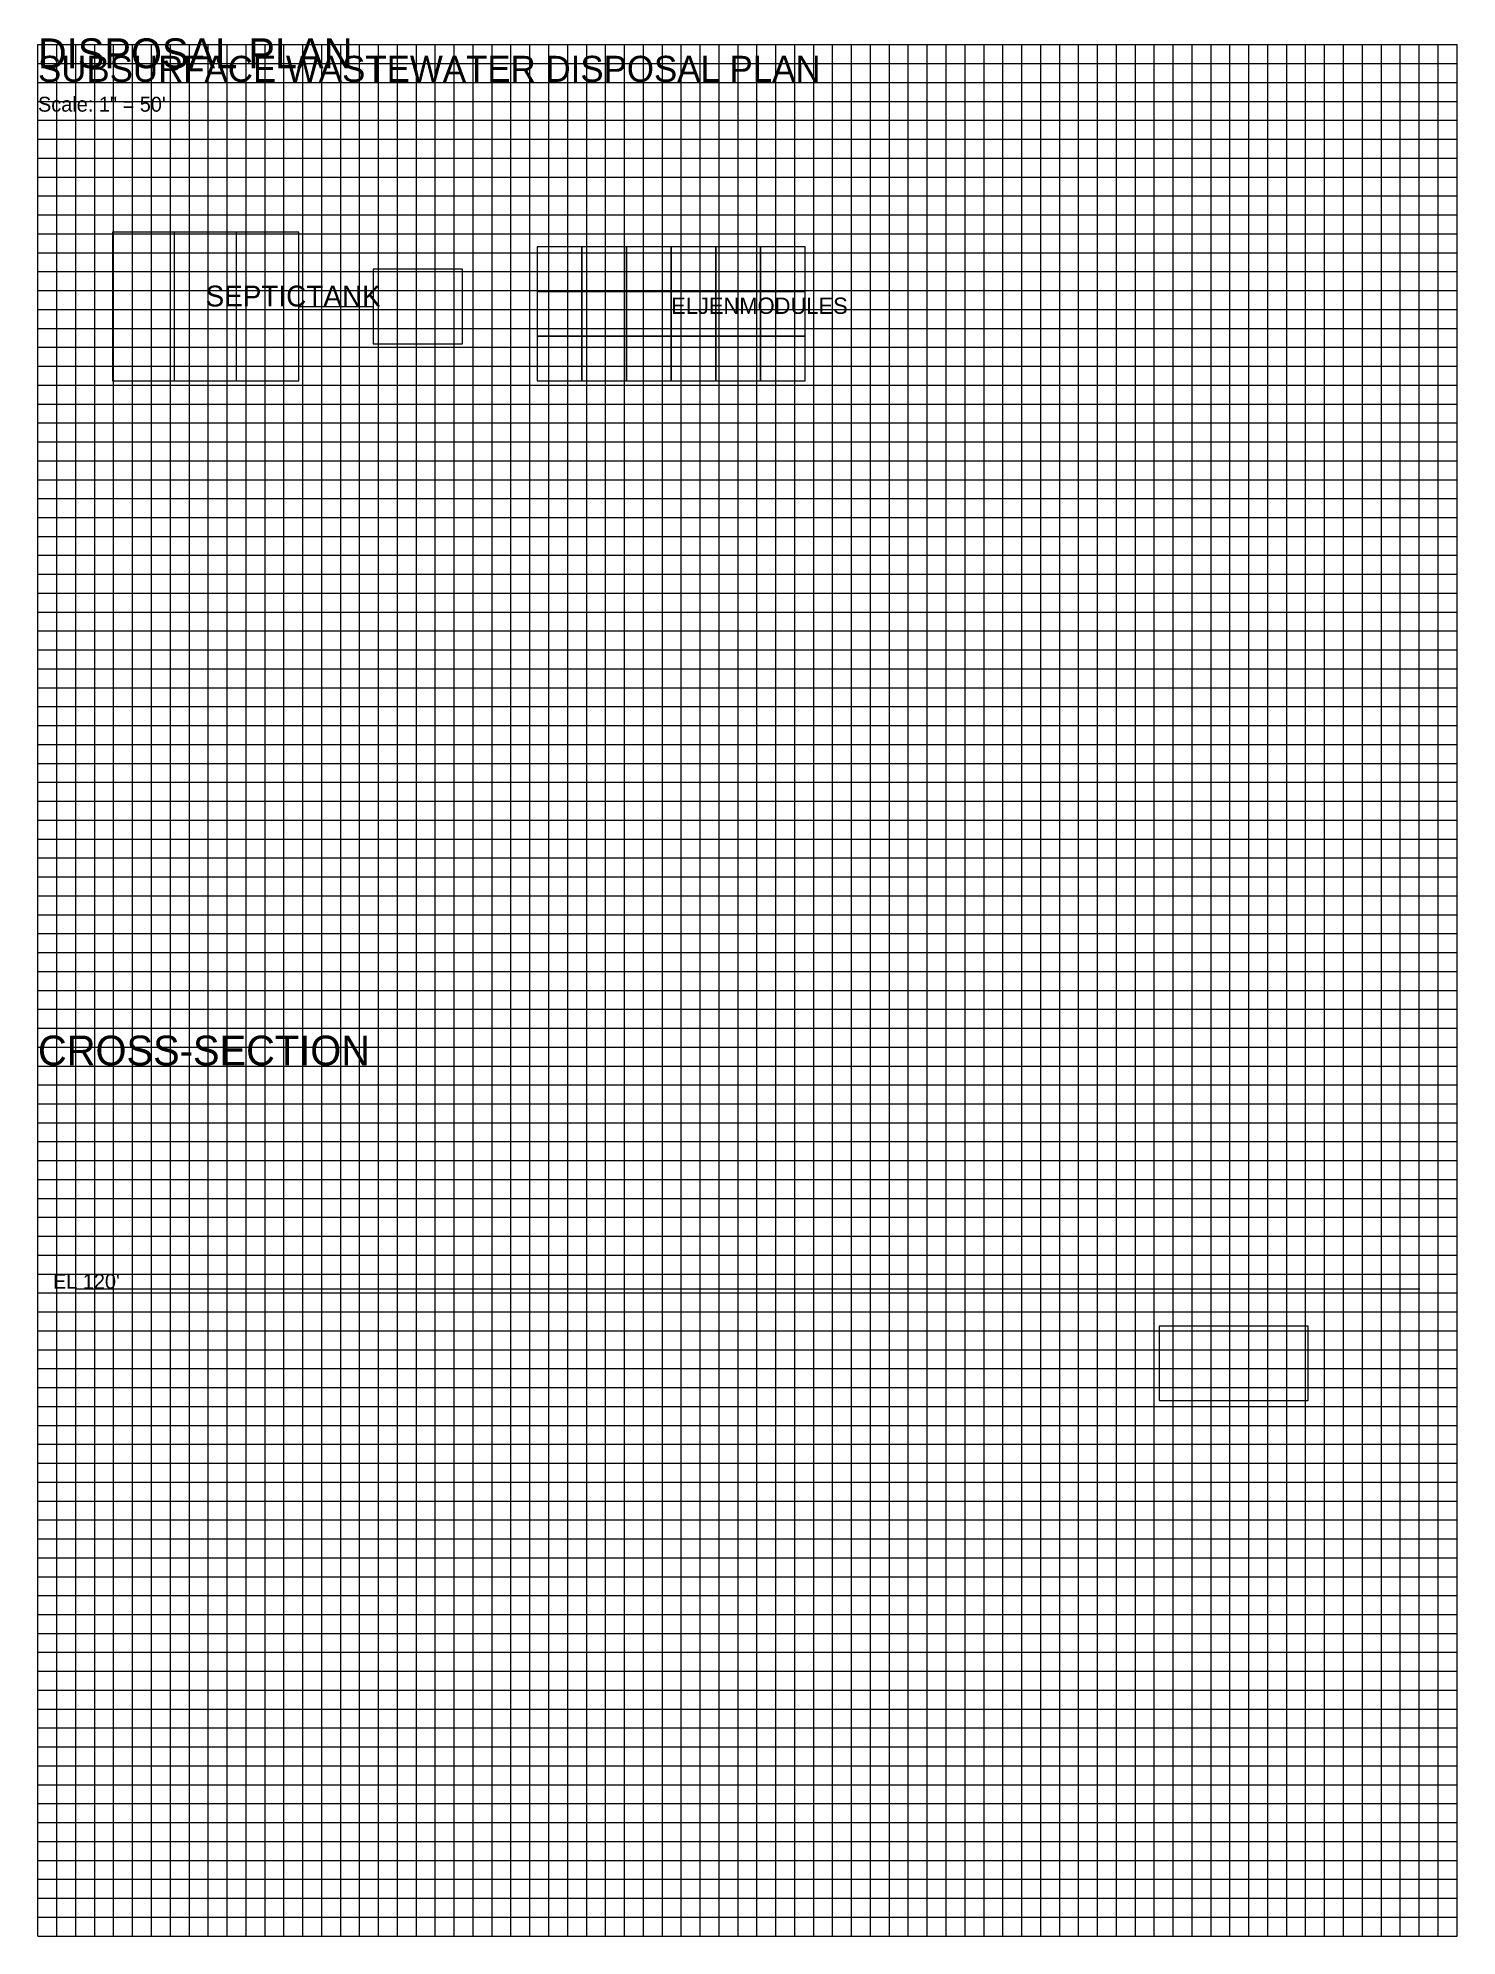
# Model space of a CAD drawing. Header units: metres. Extents: x 13 to 203, y 13 to 268.
import ezdxf

# ---------------------------------------------------------------- set-up
doc = ezdxf.new("R2010")
doc.units = ezdxf.units.M

msp = doc.modelspace()

# ---------------------------------------------------------------- linework, layer by layer
at = {"color": 8, "lineweight": 0}
for p, q in [((12.7, 12.7), (12.7, 266.7)), ((12.7, 266.7), (203.2, 266.7)), ((15.24, 12.7), (15.24, 266.7)), ((17.78, 12.7), (17.78, 266.7)), ((20.32, 12.7), (20.32, 266.7)), ((22.86, 12.7), (22.86, 266.7)), ((25.4, 12.7), (25.4, 266.7)), ((27.94, 12.7), (27.94, 266.7)), ((30.48, 12.7), (30.48, 266.7)), ((33.02, 12.7), (33.02, 266.7)), ((35.56, 12.7), (35.56, 266.7)), ((38.1, 12.7), (38.1, 266.7)), ((40.64, 12.7), (40.64, 266.7)), ((43.18, 12.7), (43.18, 266.7)), ((45.72, 12.7), (45.72, 266.7)), ((48.26, 12.7), (48.26, 266.7)), ((50.8, 12.7), (50.8, 266.7)), ((53.34, 12.7), (53.34, 266.7)), ((55.88, 12.7), (55.88, 266.7)), ((58.42, 12.7), (58.42, 266.7)), ((60.96, 12.7), (60.96, 266.7)), ((63.5, 12.7), (63.5, 266.7)), ((66.04, 12.7), (66.04, 266.7)), ((68.58, 12.7), (68.58, 266.7)), ((71.12, 12.7), (71.12, 266.7)), ((73.66, 12.7), (73.66, 266.7)), ((76.2, 12.7), (76.2, 266.7)), ((78.74, 12.7), (78.74, 266.7)), ((81.28, 12.7), (81.28, 266.7)), ((83.82, 12.7), (83.82, 266.7)), ((86.36, 12.7), (86.36, 266.7)), ((88.9, 12.7), (88.9, 266.7)), ((91.44, 12.7), (91.44, 266.7)), ((93.98, 12.7), (93.98, 266.7)), ((96.52, 12.7), (96.52, 266.7)), ((99.06, 12.7), (99.06, 266.7)), ((101.6, 12.7), (101.6, 266.7)), ((104.14, 12.7), (104.14, 266.7)), ((106.68, 12.7), (106.68, 266.7)), ((109.22, 12.7), (109.22, 266.7)), ((111.76, 12.7), (111.76, 266.7)), ((114.3, 12.7), (114.3, 266.7)), ((116.84, 12.7), (116.84, 266.7)), ((119.38, 12.7), (119.38, 266.7)), ((121.92, 12.7), (121.92, 266.7)), ((124.46, 12.7), (124.46, 266.7)), ((127, 12.7), (127, 266.7)), ((129.54, 12.7), (129.54, 266.7)), ((132.08, 12.7), (132.08, 266.7)), ((134.62, 12.7), (134.62, 266.7)), ((137.16, 12.7), (137.16, 266.7)), ((139.7, 12.7), (139.7, 266.7)), ((142.24, 12.7), (142.24, 266.7)), ((144.78, 12.7), (144.78, 266.7)), ((147.32, 12.7), (147.32, 266.7)), ((149.86, 12.7), (149.86, 266.7)), ((152.4, 12.7), (152.4, 266.7)), ((154.94, 12.7), (154.94, 266.7)), ((157.48, 12.7), (157.48, 266.7)), ((160.02, 12.7), (160.02, 266.7)), ((162.56, 12.7), (162.56, 266.7)), ((165.1, 12.7), (165.1, 266.7)), ((167.64, 12.7), (167.64, 266.7)), ((170.18, 12.7), (170.18, 266.7)), ((172.72, 12.7), (172.72, 266.7)), ((175.26, 12.7), (175.26, 266.7)), ((177.8, 12.7), (177.8, 266.7)), ((180.34, 12.7), (180.34, 266.7)), ((182.88, 12.7), (182.88, 266.7)), ((185.42, 12.7), (185.42, 266.7)), ((187.96, 12.7), (187.96, 266.7)), ((190.5, 12.7), (190.5, 266.7)), ((193.04, 12.7), (193.04, 266.7)), ((195.58, 12.7), (195.58, 266.7)), ((198.12, 12.7), (198.12, 266.7)), ((200.66, 12.7), (200.66, 266.7)), ((203.2, 12.7), (203.2, 266.7)), ((12.7, 264.16), (203.2, 264.16)), ((12.7, 261.62), (203.2, 261.62)), ((12.7, 259.08), (203.2, 259.08)), ((12.7, 256.54), (203.2, 256.54)), ((12.7, 254), (203.2, 254)), ((12.7, 251.46), (203.2, 251.46)), ((12.7, 248.92), (203.2, 248.92)), ((12.7, 246.38), (203.2, 246.38)), ((12.7, 243.84), (203.2, 243.84)), ((12.7, 241.3), (203.2, 241.3)), ((12.7, 238.76), (203.2, 238.76)), ((12.7, 236.22), (203.2, 236.22)), ((12.7, 233.68), (203.2, 233.68)), ((12.7, 231.14), (203.2, 231.14)), ((12.7, 228.6), (203.2, 228.6)), ((12.7, 226.06), (203.2, 226.06)), ((12.7, 223.52), (203.2, 223.52)), ((12.7, 220.98), (203.2, 220.98)), ((12.7, 218.44), (203.2, 218.44)), ((12.7, 215.9), (203.2, 215.9)), ((12.7, 213.36), (203.2, 213.36)), ((12.7, 210.82), (203.2, 210.82)), ((12.7, 208.28), (203.2, 208.28)), ((12.7, 205.74), (203.2, 205.74)), ((12.7, 203.2), (203.2, 203.2)), ((12.7, 200.66), (203.2, 200.66)), ((12.7, 198.12), (203.2, 198.12)), ((12.7, 195.58), (203.2, 195.58)), ((12.7, 193.04), (203.2, 193.04)), ((12.7, 190.5), (203.2, 190.5)), ((12.7, 187.96), (203.2, 187.96)), ((12.7, 185.42), (203.2, 185.42)), ((12.7, 182.88), (203.2, 182.88)), ((12.7, 180.34), (203.2, 180.34)), ((12.7, 177.8), (203.2, 177.8)), ((12.7, 175.26), (203.2, 175.26)), ((12.7, 172.72), (203.2, 172.72)), ((12.7, 170.18), (203.2, 170.18)), ((12.7, 167.64), (203.2, 167.64)), ((12.7, 165.1), (203.2, 165.1)), ((12.7, 162.56), (203.2, 162.56)), ((12.7, 160.02), (203.2, 160.02)), ((12.7, 157.48), (203.2, 157.48)), ((12.7, 154.94), (203.2, 154.94)), ((12.7, 152.4), (203.2, 152.4)), ((12.7, 149.86), (203.2, 149.86)), ((12.7, 147.32), (203.2, 147.32)), ((12.7, 144.78), (203.2, 144.78)), ((12.7, 142.24), (203.2, 142.24)), ((12.7, 139.7), (203.2, 139.7)), ((12.7, 137.16), (203.2, 137.16)), ((12.7, 134.62), (203.2, 134.62)), ((12.7, 132.08), (203.2, 132.08)), ((12.7, 129.54), (203.2, 129.54)), ((12.7, 127), (203.2, 127)), ((12.7, 124.46), (203.2, 124.46)), ((12.7, 121.92), (203.2, 121.92)), ((12.7, 119.38), (203.2, 119.38)), ((12.7, 116.84), (203.2, 116.84)), ((12.7, 114.3), (203.2, 114.3)), ((12.7, 111.76), (203.2, 111.76)), ((12.7, 109.22), (203.2, 109.22)), ((12.7, 106.68), (203.2, 106.68)), ((12.7, 104.14), (203.2, 104.14)), ((12.7, 101.6), (203.2, 101.6)), ((12.7, 99.06), (203.2, 99.06)), ((12.7, 96.52), (203.2, 96.52)), ((12.7, 93.98), (203.2, 93.98)), ((12.7, 91.44), (203.2, 91.44)), ((12.7, 88.9), (203.2, 88.9)), ((12.7, 86.36), (203.2, 86.36)), ((12.7, 83.82), (203.2, 83.82)), ((12.7, 81.28), (203.2, 81.28)), ((12.7, 78.74), (203.2, 78.74)), ((12.7, 76.2), (203.2, 76.2)), ((12.7, 73.66), (203.2, 73.66)), ((12.7, 71.12), (203.2, 71.12)), ((12.7, 68.58), (203.2, 68.58)), ((12.7, 66.04), (203.2, 66.04)), ((12.7, 63.5), (203.2, 63.5)), ((12.7, 60.96), (203.2, 60.96)), ((12.7, 58.42), (203.2, 58.42)), ((12.7, 55.88), (203.2, 55.88)), ((12.7, 53.34), (203.2, 53.34)), ((12.7, 50.8), (203.2, 50.8)), ((12.7, 48.26), (203.2, 48.26)), ((12.7, 45.72), (203.2, 45.72)), ((12.7, 43.18), (203.2, 43.18)), ((12.7, 40.64), (203.2, 40.64)), ((12.7, 38.1), (203.2, 38.1)), ((12.7, 35.56), (203.2, 35.56)), ((12.7, 33.02), (203.2, 33.02)), ((12.7, 30.48), (203.2, 30.48)), ((12.7, 27.94), (203.2, 27.94)), ((12.7, 25.4), (203.2, 25.4)), ((12.7, 22.86), (203.2, 22.86)), ((12.7, 20.32), (203.2, 20.32)), ((12.7, 17.78), (203.2, 17.78)), ((12.7, 15.24), (203.2, 15.24)), ((12.7, 12.7), (203.2, 12.7))]:
    msp.add_line(p, q, dxfattribs=at)
at = {"color": 0, "lineweight": 0}
for p, q in [((31.03, 221.54), (31.03, 241.54)), ((39.37, 221.54), (39.37, 241.54)), ((47.7, 231.54), (57.7, 231.54)), ((17.7, 99.62), (198.2, 99.62))]:
    msp.add_line(p, q, dxfattribs=at)
for points in [[(22.7, 221.54), (47.7, 221.54), (47.7, 241.54), (22.7, 241.54), (22.7, 221.54)], [(79.7, 233.54), (85.7, 233.54), (85.7, 239.54), (79.7, 239.54), (79.7, 233.54)], [(85.7, 233.54), (91.7, 233.54), (91.7, 239.54), (85.7, 239.54), (85.7, 233.54)], [(91.7, 233.54), (97.7, 233.54), (97.7, 239.54), (91.7, 239.54), (91.7, 233.54)], [(97.7, 233.54), (103.7, 233.54), (103.7, 239.54), (97.7, 239.54), (97.7, 233.54)], [(103.7, 233.54), (109.7, 233.54), (109.7, 239.54), (103.7, 239.54), (103.7, 233.54)], [(109.7, 233.54), (115.7, 233.54), (115.7, 239.54), (109.7, 239.54), (109.7, 233.54)], [(57.7, 226.54), (69.7, 226.54), (69.7, 236.54), (57.7, 236.54), (57.7, 226.54)], [(79.7, 227.54), (85.7, 227.54), (85.7, 233.54), (79.7, 233.54), (79.7, 227.54)], [(85.7, 227.54), (91.7, 227.54), (91.7, 233.54), (85.7, 233.54), (85.7, 227.54)], [(91.7, 227.54), (97.7, 227.54), (97.7, 233.54), (91.7, 233.54), (91.7, 227.54)], [(97.7, 227.54), (103.7, 227.54), (103.7, 233.54), (97.7, 233.54), (97.7, 227.54)], [(103.7, 227.54), (109.7, 227.54), (109.7, 233.54), (103.7, 233.54), (103.7, 227.54)], [(109.7, 227.54), (115.7, 227.54), (115.7, 233.54), (109.7, 233.54), (109.7, 227.54)], [(79.7, 221.54), (85.7, 221.54), (85.7, 227.54), (79.7, 227.54), (79.7, 221.54)], [(85.7, 221.54), (91.7, 221.54), (91.7, 227.54), (85.7, 227.54), (85.7, 221.54)], [(91.7, 221.54), (97.7, 221.54), (97.7, 227.54), (91.7, 227.54), (91.7, 221.54)], [(97.7, 221.54), (103.7, 221.54), (103.7, 227.54), (97.7, 227.54), (97.7, 221.54)], [(103.7, 221.54), (109.7, 221.54), (109.7, 227.54), (103.7, 227.54), (103.7, 221.54)], [(109.7, 221.54), (115.7, 221.54), (115.7, 227.54), (109.7, 227.54), (109.7, 221.54)], [(163.2, 84.62), (183.2, 84.62), (183.2, 94.62), (163.2, 94.62), (163.2, 84.62)]]:
    msp.add_lwpolyline(points, dxfattribs=at)

# ---------------------------------------------------------------- texts
at = {"color": 0}
for s, height, p in [('SUBSURFACE WASTEWATER DISPOSAL PLAN', 3.5, (12.7, 261.7)), ('DISPOSAL PLAN', 4, (12.7, 263.54)), ('Scale: 1" = 50\'', 2, (12.7, 257.7)), ('SEPTICTANK', 2.8, (35.2, 231.54)), ('ELJENMODULES', 2.2, (97.7, 230.54)), ('CROSS-SECTION', 4, (12.7, 129.62)), ("EL 120'", 2, (14.7, 99.62))]:
    msp.add_text(s, height=height, dxfattribs=at).set_placement(p)

doc.saveas('drawing.dxf')
